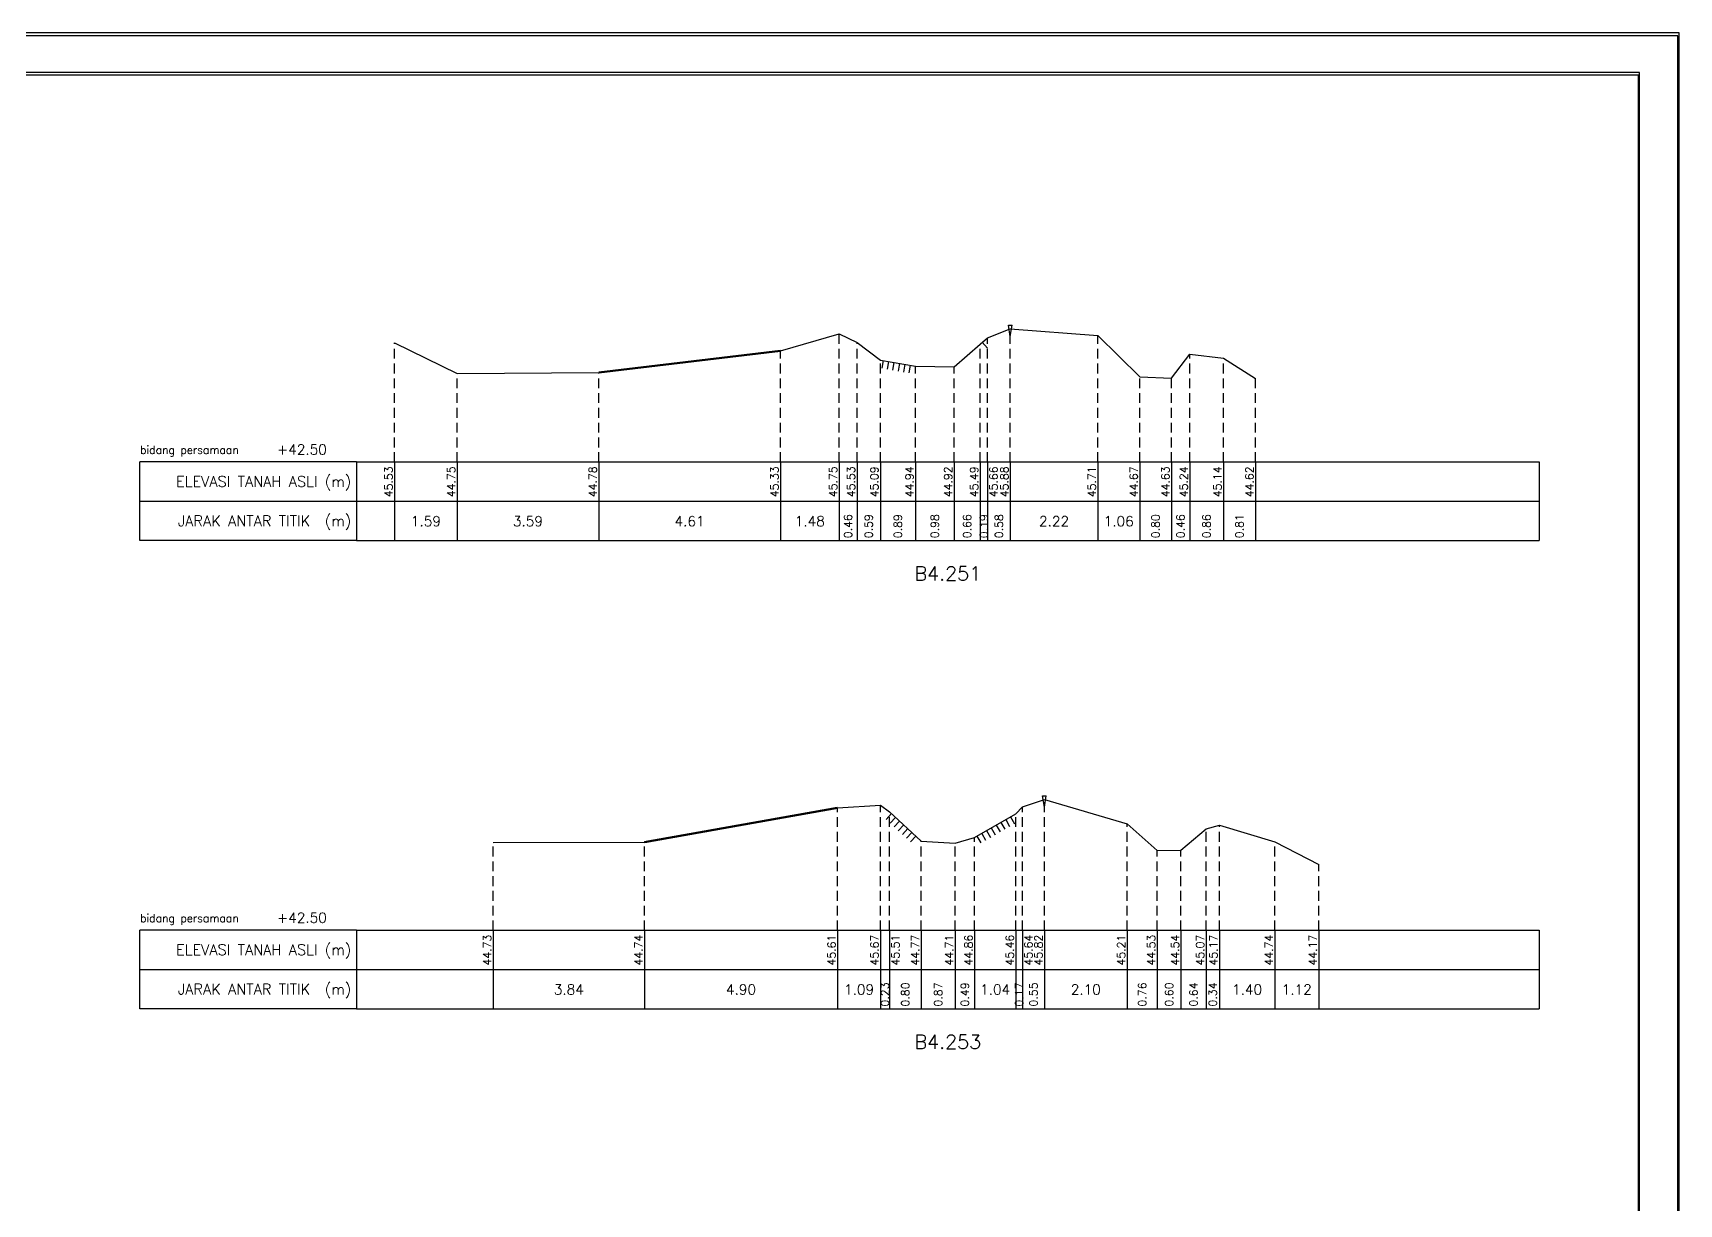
# Model space of a CAD drawing. Header units: inches. Extents: x -11 to 3175, y -842 to -783.
# Drawn here: x 2617.34 to 2659.1, y -812.3 to -782.6 of the extents above; entities that cross this region are included whole.
import ezdxf
from ezdxf.enums import TextEntityAlignment as Align

# ---------------------------------------------------------------- set-up
doc = ezdxf.new("R2010")
doc.units = ezdxf.units.IN
doc.header["$MEASUREMENT"] = 0
doc.linetypes.add('DASHED2', pattern=[0.375, 0.25, -0.125])
doc.layers.add('pelengkap', color=7, linetype='Continuous')
doc.styles.add('L100', font='simplex.shx', dxfattribs={"height": 0.254})
doc.styles.add('L140', font='simplex.shx', dxfattribs={"height": 0.356})
doc.styles.add('L80', font='simplex.shx', dxfattribs={"height": 0.203})
doc.styles.get("Standard").update_dxf_attribs({"font": 'simplex.shx'})

# ---------------------------------------------------------------- blocks, each defined once
blk = doc.blocks.new('kop')
at = {"color": 2}
blk.add_lwpolyline([(-49.29008735655361, -9.987386569675465), (790.6905617838997, -9.987386569675465), (790.6905617838997, 583.2926438577114), (-49.29008735655361, 583.2926438577114)], close=True, dxfattribs=at)
at = {"color": 6}
blk.add_lwpolyline([(0.6493091440684111, 0.0004927304488262507), (780.7026824837753, 0.0004927304488262507), (780.7026824837753, 573.3047645575871), (0.6493091440684111, 573.3047645575871)], close=True, dxfattribs=at)
blk = doc.blocks.new('c100')
at = {"color": 2}
blk.add_lwpolyline([(-5, -1), (79.10000000000002, -1), (79.10000000000002, 58.4), (-5, 58.4)], close=True, dxfattribs=at)
at = {"color": 6}
blk.add_lwpolyline([(0, 0), (78.10000000000002, 0), (78.10000000000002, 57.4), (3.516176065587739e-15, 57.4)], close=True, dxfattribs=at)
blk = doc.blocks.new('das2')
at = {"color": 5, "linetype": 'Continuous'}
for q in [(0, 1), (17.75, 0.9999999999999973)]:
    blk.add_line((2.75, 1), q, dxfattribs=at)
at = {"color": 3, "linetype": 'Continuous'}
for p, q in [((2.75, 1), (2.75, 0)), ((17.75, 0.9999999999999973), (17.75, -2.664535259100376e-15)), ((0, 0.5000000000000004), (17.75, 0.4999999999999973)), ((2.75, 0), (0, 0)), ((2.75, 0), (17.75, -2.664535259100376e-15))]:
    blk.add_line(p, q, dxfattribs=at)
blk.add_lwpolyline([(0, 0), (0, 1)], dxfattribs=at)
blk.add_text('bidang persamaan', height=0.1, dxfattribs=at).set_placement((0.005000000000000004, 1.100000000000001))
at = {"color": 5, "linetype": 'Continuous'}
for s, p in [('ELEVASI TANAH ASLI (m)', (2.683279515513197, 0.6825000000000001)), ('JARAK ANTAR TITIK  (m)', (2.683279515513197, 0.1825000000000001))]:
    blk.add_text(s, height=0.135, dxfattribs=at).set_placement(p, align=Align.RIGHT)
blk = doc.blocks.new('gbrpatok')
at = {"color": 2, "linetype": 'Continuous'}
for p, q in [((-0.0004517254713327645, 0.0009574234873781506), (0.0004517254713327645, 0.0009574234873781506)), ((0, -0.001962284437723838), (-0.0004517254713327645, 0.0009574234873781506)), ((0, -0.001962284437723838), (0.0004517254713327645, 0.0009574234873781506))]:
    blk.add_line(p, q, dxfattribs=at)

msp = doc.modelspace()

# ---------------------------------------------------------------- linework, layer by layer
at = {"color": 1, "linetype": 'DASHED2', "lineweight": -3}
for p, q in [((2626.515912220343, -793.4847895948631), (2626.515912220343, -790.4587895948631)), ((2637.790858191343, -793.4847895948631), (2637.790858191343, -790.231789594863)), ((2638.245966891343, -793.4847895948631), (2638.245966891343, -790.4507895948631)), ((2641.369287950343, -793.4847895948631), (2641.369287950343, -790.490789594863)), ((2641.559724252343, -793.4847895948631), (2641.559724252343, -790.3287895948631)), ((2642.135134540343, -793.4847895948631), (2642.135134540343, -790.105789594863)), ((2644.353718774343, -793.4847895948631), (2644.353718774343, -790.273789594863)), ((2636.306398657343, -793.4847895948631), (2636.306398657343, -790.6577895948631)), ((2638.837891904343, -793.4847895948631), (2638.837891904343, -790.8957895948631)), ((2646.684935085343, -793.4847895948631), (2646.684935085343, -790.7427895948631)), ((2647.540980450343, -793.4847895948631), (2647.540980450343, -790.8437895948631)), ((2628.103887630343, -793.4847895948631), (2628.103887630343, -791.239789594863)), ((2631.692765800343, -793.4847895948631), (2631.692765800343, -791.2097895948631)), ((2639.729932469343, -793.4847895948631), (2639.729932469343, -791.048789594863)), ((2640.708358454343, -793.4847895948631), (2640.708358454343, -791.066789594863)), ((2645.416973049343, -793.4847895948631), (2645.416973049343, -791.3197895948631)), ((2646.221896706343, -793.4847895948631), (2646.221896706343, -791.355789594863)), ((2648.351961786343, -793.4847895948631), (2648.351961786343, -791.3677895948631)), ((2638.842411264887, -805.3603023928773), (2638.842411264887, -802.1873023928773)), ((2643.000392024887, -805.3603023928773), (2643.000392024887, -802.0393023928773)), ((2637.753814092887, -805.3603023928773), (2637.753814092887, -802.2493023928773)), ((2639.071909366887, -805.3603023928773), (2639.071909366887, -802.3503023928773)), ((2642.272597410887, -805.3603023928773), (2642.272597410887, -802.4053023928773)), ((2642.447001565887, -805.3603023928773), (2642.447001565887, -802.2223023928773)), ((2641.228078000887, -805.3603023928773), (2641.228078000887, -803.0033023928773)), ((2645.100741043887, -805.3603023928773), (2645.100741043887, -802.6533023928773)), ((2647.100016397887, -805.3603023928773), (2647.100016397887, -802.7863023928774)), ((2647.438994056887, -805.3603023928773), (2647.438994056887, -802.6913023928773)), ((2629.017961904887, -805.3603023928773), (2629.017961904887, -803.1323023928774)), ((2632.854138134887, -805.3603023928773), (2632.854138134887, -803.1233023928773)), ((2639.871142114887, -805.3603023928773), (2639.871142114887, -803.0943023928774)), ((2640.736792015887, -805.3603023928773), (2640.736792015887, -803.1463023928773)), ((2645.860837444887, -805.3603023928773), (2645.860837444887, -803.3303023928773)), ((2646.464719087887, -805.3603023928773), (2646.464719087887, -803.3243023928774)), ((2648.843870611887, -805.3603023928773), (2648.843870611887, -803.1173023928773)), ((2649.959120931887, -805.3603023928773), (2649.959120931887, -803.6883023928773))]:
    msp.add_line(p, q, dxfattribs=at)
at = {"color": 2, "linetype": 'Continuous', "lineweight": -3}
for p, q in [((2626.515912220343, -790.4587895948631), (2628.103887630343, -791.239789594863)), ((2636.306398657343, -790.6577895948631), (2637.790858191343, -790.231789594863)), ((2637.790858191343, -790.231789594863), (2638.245966891343, -790.4507895948631)), ((2638.245966891343, -790.4507895948631), (2638.837891904343, -790.8957895948631)), ((2640.708358454343, -791.066789594863), (2641.369287950343, -790.490789594863)), ((2641.369287950343, -790.490789594863), (2641.559724252343, -790.3287895948631)), ((2641.559724252343, -790.3287895948631), (2642.135134540343, -790.105789594863)), ((2642.135134540343, -790.105789594863), (2644.353718774343, -790.273789594863)), ((2644.353718774343, -790.273789594863), (2645.416973049343, -791.3197895948631)), ((2631.692765800343, -791.2097895948631), (2636.306398657343, -790.6577895948631)), ((2638.837891904343, -790.8957895948631), (2639.729932469343, -791.048789594863)), ((2646.221896706343, -791.355789594863), (2646.684935085343, -790.7427895948631)), ((2646.684935085343, -790.7427895948631), (2647.540980450343, -790.8437895948631)), ((2647.540980450343, -790.8437895948631), (2648.351961786343, -791.3677895948631)), ((2628.103887630343, -791.239789594863), (2631.692765800343, -791.2097895948631)), ((2639.729932469343, -791.048789594863), (2640.708358454343, -791.066789594863)), ((2645.416973049343, -791.3197895948631), (2646.221896706343, -791.355789594863)), ((2637.753814092887, -802.2493023928773), (2638.842411264887, -802.1873023928773)), ((2638.842411264887, -802.1873023928773), (2639.071909366887, -802.3503023928773)), ((2642.447001565887, -802.2223023928773), (2643.000392024887, -802.0393023928773)), ((2643.000392024887, -802.0393023928773), (2645.100741043887, -802.6533023928773)), ((2632.854138134887, -803.1233023928773), (2637.753814092887, -802.2493023928773)), ((2639.071909366887, -802.3503023928773), (2639.871142114887, -803.0943023928774)), ((2641.228078000887, -803.0033023928773), (2642.272597410887, -802.4053023928773)), ((2642.272597410887, -802.4053023928773), (2642.447001565887, -802.2223023928773)), ((2640.736792015887, -803.1463023928773), (2641.228078000887, -803.0033023928773)), ((2645.100741043887, -802.6533023928773), (2645.860837444887, -803.3303023928773)), ((2646.464719087887, -803.3243023928774), (2647.100016397887, -802.7863023928774)), ((2647.100016397887, -802.7863023928774), (2647.438994056887, -802.6913023928773)), ((2647.438994056887, -802.6913023928773), (2648.843870611887, -803.1173023928773)), ((2629.017961904887, -803.1323023928774), (2632.854138134887, -803.1233023928773)), ((2639.871142114887, -803.0943023928774), (2640.736792015887, -803.1463023928773)), ((2645.860837444887, -803.3303023928773), (2646.464719087887, -803.3243023928774)), ((2648.843870611887, -803.1173023928773), (2649.959120931887, -803.6883023928773))]:
    msp.add_line(p, q, dxfattribs=at)
at = {"color": 1, "linetype": 'Continuous', "lineweight": -3}
for p, q in [((2626.515912220343, -793.4847895948631), (2626.515912220343, -795.4847895948631)), ((2628.103887630343, -793.4847895948631), (2628.103887630343, -795.4847895948631)), ((2631.692765800343, -793.4847895948631), (2631.692765800343, -795.4847895948631)), ((2636.306398657343, -793.4847895948631), (2636.306398657343, -795.4847895948631)), ((2637.790858191343, -793.4847895948631), (2637.790858191343, -795.4847895948631)), ((2638.245966891343, -793.4847895948631), (2638.245966891343, -795.4847895948631)), ((2638.837891904343, -793.4847895948631), (2638.837891904343, -795.4847895948631)), ((2639.729932469343, -793.4847895948631), (2639.729932469343, -795.4847895948631)), ((2640.708358454343, -793.4847895948631), (2640.708358454343, -795.4847895948631)), ((2641.369287950343, -793.4847895948631), (2641.369287950343, -795.4847895948631)), ((2641.559724252343, -793.4847895948631), (2641.559724252343, -795.4847895948631)), ((2642.135134540343, -793.4847895948631), (2642.135134540343, -795.4847895948631)), ((2644.353718774343, -793.4847895948631), (2644.353718774343, -795.4847895948631)), ((2645.416973049343, -793.4847895948631), (2645.416973049343, -795.4847895948631)), ((2646.221896706343, -793.4847895948631), (2646.221896706343, -795.4847895948631)), ((2646.684935085343, -793.4847895948631), (2646.684935085343, -795.4847895948631)), ((2647.540980450343, -793.4847895948631), (2647.540980450343, -795.4847895948631)), ((2648.351961786343, -793.4847895948631), (2648.351961786343, -795.4847895948631)), ((2629.017961904887, -805.3603023928773), (2629.017961904887, -807.3603023928773)), ((2632.854138134887, -805.3603023928773), (2632.854138134887, -807.3603023928773)), ((2637.753814092887, -805.3603023928773), (2637.753814092887, -807.3603023928773)), ((2638.842411264887, -805.3603023928773), (2638.842411264887, -807.3603023928773)), ((2639.071909366887, -805.3603023928773), (2639.071909366887, -807.3603023928773)), ((2639.871142114887, -805.3603023928773), (2639.871142114887, -807.3603023928773)), ((2640.736792015887, -805.3603023928773), (2640.736792015887, -807.3603023928773)), ((2641.228078000887, -805.3603023928773), (2641.228078000887, -807.3603023928773)), ((2642.272597410887, -805.3603023928773), (2642.272597410887, -807.3603023928773)), ((2642.447001565887, -805.3603023928773), (2642.447001565887, -807.3603023928773)), ((2643.000392024887, -805.3603023928773), (2643.000392024887, -807.3603023928773)), ((2645.100741043887, -805.3603023928773), (2645.100741043887, -807.3603023928773)), ((2645.860837444887, -805.3603023928773), (2645.860837444887, -807.3603023928773)), ((2646.464719087887, -805.3603023928773), (2646.464719087887, -807.3603023928773)), ((2647.100016397887, -805.3603023928773), (2647.100016397887, -807.3603023928773)), ((2647.438994056887, -805.3603023928773), (2647.438994056887, -807.3603023928773)), ((2648.843870611887, -805.3603023928773), (2648.843870611887, -807.3603023928773)), ((2649.959120931887, -805.3603023928773), (2649.959120931887, -807.3603023928773))]:
    msp.add_line(p, q, dxfattribs=at)
at = {"layer": 'pelengkap', "color": 1, "linetype": 'Continuous', "lineweight": -3}
for p, q in [((2641.422605855988, -790.4454332178291), (2641.552195504656, -790.5977700911001)), ((2638.90688444748, -790.9076229794805), (2638.873074777144, -791.1047445313002)), ((2639.044869533754, -790.9312897487152), (2639.011059863418, -791.1284113005349)), ((2639.182854620028, -790.95495651795), (2639.149044949692, -791.1520780697697)), ((2639.320839706302, -790.9786232871847), (2639.287030035966, -791.1757448390044)), ((2639.458824792576, -791.0022900564195), (2639.42501512224, -791.1994116082392)), ((2639.59680987885, -791.0259568256542), (2639.563000208514, -791.2230783774739)), ((2639.123145565685, -802.397997800756), (2638.986872971746, -802.5443869401794)), ((2639.225617963281, -802.4933886165134), (2639.089345369342, -802.6397777559367)), ((2639.328090360877, -802.5887794322707), (2639.191817766938, -802.7351685716941)), ((2642.017810388989, -802.5511710456136), (2642.11717991586, -802.7247386034388)), ((2642.139307679466, -802.4816123768038), (2642.238677206337, -802.655179934629)), ((2639.430562758473, -802.6841702480281), (2639.294290164534, -802.8305593874514)), ((2639.533035156069, -802.7795610637854), (2639.39676256213, -802.9259502032088)), ((2639.635507553665, -802.8749518795428), (2639.499234959726, -803.0213410189662)), ((2639.737979951261, -802.9703426953001), (2639.601707357323, -803.1167318347235)), ((2641.288826646125, -802.9685230584724), (2641.388196172997, -803.1420906162977)), ((2641.410323936603, -802.8989643896626), (2641.509693463474, -803.0725319474878)), ((2641.53182122708, -802.8294057208528), (2641.631190753951, -803.002973278678)), ((2641.653318517557, -802.759847052043), (2641.752688044428, -802.9334146098682)), ((2641.774815808034, -802.6902883832332), (2641.874185334906, -802.8638559410584)), ((2641.896313098512, -802.6207297144234), (2641.995682625383, -802.7942972722486))]:
    msp.add_line(p, q, dxfattribs=at)
at = {"layer": 'pelengkap', "color": 8, "linetype": 'Continuous', "lineweight": 60}
for p, q in [((2631.692765800343, -791.2097895948631), (2636.306398657343, -790.6577895948631)), ((2632.854138134887, -803.1233023928773), (2637.753814092887, -802.2493023928773))]:
    msp.add_line(p, q, dxfattribs=at)

# ---------------------------------------------------------------- block references
at = {"color": 2, "linetype": 'Continuous', "lineweight": -3}
msp.add_blockref('c100', (2580, -841), dxfattribs=at)
for name, p, xscale, yscale, zscale in [('kop', (2580, -841), 0.1, 0.1, 0.1), ('das2', (2620.05, -795.475), 2, 2, 2), ('das2', (2620.05, -807.35), 2, 2, 2)]:
    msp.add_blockref(name, p, dxfattribs=dict(at, xscale=xscale, yscale=yscale, zscale=zscale))
at = {"color": 1, "linetype": 'Continuous', "lineweight": -3, "xscale": 100, "yscale": 100, "zscale": 100}
for p in [(2642.135134540343, -790.105789594863), (2643.000392024887, -802.0393023928773)]:
    msp.add_blockref('gbrpatok', p, dxfattribs=at)

# ---------------------------------------------------------------- texts
at = {"color": 3, "linetype": 'Continuous', "lineweight": -3, "style": 'L100'}
for s, p in [('+42.50', (2624.165866561296, -793.2904026700543)), ('1.59', (2627.309899925343, -795.1097895948631)), ('3.59', (2629.898326715343, -795.1097895948631)), ('4.61', (2633.999582228843, -795.1097895948631)), ('1.48', (2637.048628424342, -795.1097895948631)), ('2.22', (2643.244426657343, -795.1097895948631)), ('1.06', (2644.885345911843, -795.1097895948631)), ('+42.50', (2624.165866561296, -805.1654026700543)), ('3.84', (2630.936050019887, -806.9853023928773)), ('4.90', (2635.303976113887, -806.9853023928773)), ('1.09', (2638.298112678887, -806.9853023928773)), ('1.04', (2641.750337705887, -806.9853023928773)), ('2.10', (2644.050566534387, -806.9853023928773)), ('1.40', (2648.141432334387, -806.9853023928773)), ('1.12', (2649.401495771887, -806.9853023928773))]:
    msp.add_text(s, height=0.254, dxfattribs=at).set_placement(p, align=Align.CENTER)
at = {"color": 3, "linetype": 'Continuous', "lineweight": -3, "style": 'L80'}
for s, p in [('45.53', (2626.465717738936, -793.9847599243589)), ('44.75', (2628.053693148936, -793.9847599243589)), ('44.78', (2631.642571318936, -793.9847599243589)), ('45.33', (2636.256204175937, -793.9847599243589)), ('45.75', (2637.740663709936, -793.9847599243589)), ('45.53', (2638.195772409937, -793.9847599243589)), ('45.09', (2638.787697422936, -793.9847599243589)), ('44.94', (2639.679737987936, -793.9847599243589)), ('44.92', (2640.658163972937, -793.9847599243589)), ('45.49', (2641.319093468936, -793.9847599243589)), ('45.66', (2641.809529770936, -793.9847599243589)), ('45.88', (2642.084940058936, -793.9847599243589)), ('45.71', (2644.303524292936, -793.9847599243589)), ('44.67', (2645.366778567936, -793.9847599243589)), ('44.63', (2646.171702224936, -793.9847599243589)), ('45.24', (2646.634740603936, -793.9847599243589)), ('45.14', (2647.490785968937, -793.9847599243589)), ('44.62', (2648.301767304936, -793.9847599243589)), ('44.73', (2628.96776742348, -805.8602727223731)), ('44.74', (2632.80394365348, -805.8602727223731)), ('45.67', (2638.79221678348, -805.8602727223731)), ('44.77', (2639.820947633481, -805.8602727223731)), ('44.86', (2641.17788351948, -805.8602727223731)), ('45.46', (2642.222402929481, -805.8602727223731)), ('45.64', (2642.69680708448, -805.8602727223731)), ('45.82', (2642.95019754348, -805.8602727223731)), ('44.53', (2645.81064296348, -805.8602727223731)), ('44.54', (2646.41452460648, -805.8602727223731)), ('45.07', (2647.049821916481, -805.8602727223731)), ('45.17', (2647.38879957548, -805.8602727223731)), ('44.74', (2648.79367613048, -805.8602727223731)), ('44.17', (2649.908926450481, -805.8602727223731)), ('45.61', (2637.70361961148, -805.8602727223731)), ('45.51', (2639.321714885481, -805.8602727223731)), ('44.71', (2640.68659753448, -805.8602727223731)), ('45.21', (2645.050546562481, -805.8602727223731))]:
    msp.add_text(s, height=0.203, rotation=90, dxfattribs=at).set_placement(p, align=Align.CENTER)
for s, p in [('0.46', (2638.018412541343, -795.1097895948631)), ('0.59', (2638.541929397843, -795.1097895948631)), ('0.89', (2639.283912186843, -795.1097895948631)), ('0.98', (2640.219145461843, -795.1097895948631)), ('0.66', (2641.038823202343, -795.1097895948631)), ('0.19', (2641.464506101343, -795.1097895948631)), ('0.58', (2641.847429396343, -795.1097895948631)), ('0.80', (2645.819434877842, -795.1097895948631)), ('0.46', (2646.453415895843, -795.1097895948631)), ('0.86', (2647.112957767843, -795.1097895948631)), ('0.81', (2647.946471118343, -795.1097895948631)), ('0.23', (2638.957160315887, -806.9853023928773)), ('0.80', (2639.471525740887, -806.9853023928773)), ('0.87', (2640.303967065387, -806.9853023928773)), ('0.49', (2640.982435008387, -806.9853023928773)), ('0.17', (2642.359799488387, -806.9853023928773)), ('0.55', (2642.723696795387, -806.9853023928773)), ('0.76', (2645.480789244387, -806.9853023928773)), ('0.60', (2646.162778266387, -806.9853023928773)), ('0.64', (2646.782367742887, -806.9853023928773)), ('0.34', (2647.269505227387, -806.9853023928773))]:
    msp.add_text(s, height=0.203, rotation=90, dxfattribs=at).set_placement(p, align=Align.MIDDLE_CENTER)
at = {"color": 4, "linetype": 'Continuous', "lineweight": -3, "style": 'L140'}
for s, p in [('B4.251', (2640.550123084671, -796.4873845434007)), ('B4.253', (2640.550123084671, -808.3623845434007))]:
    msp.add_text(s, height=0.356, dxfattribs=at).set_placement(p, align=Align.CENTER)

doc.saveas('drawing.dxf')
